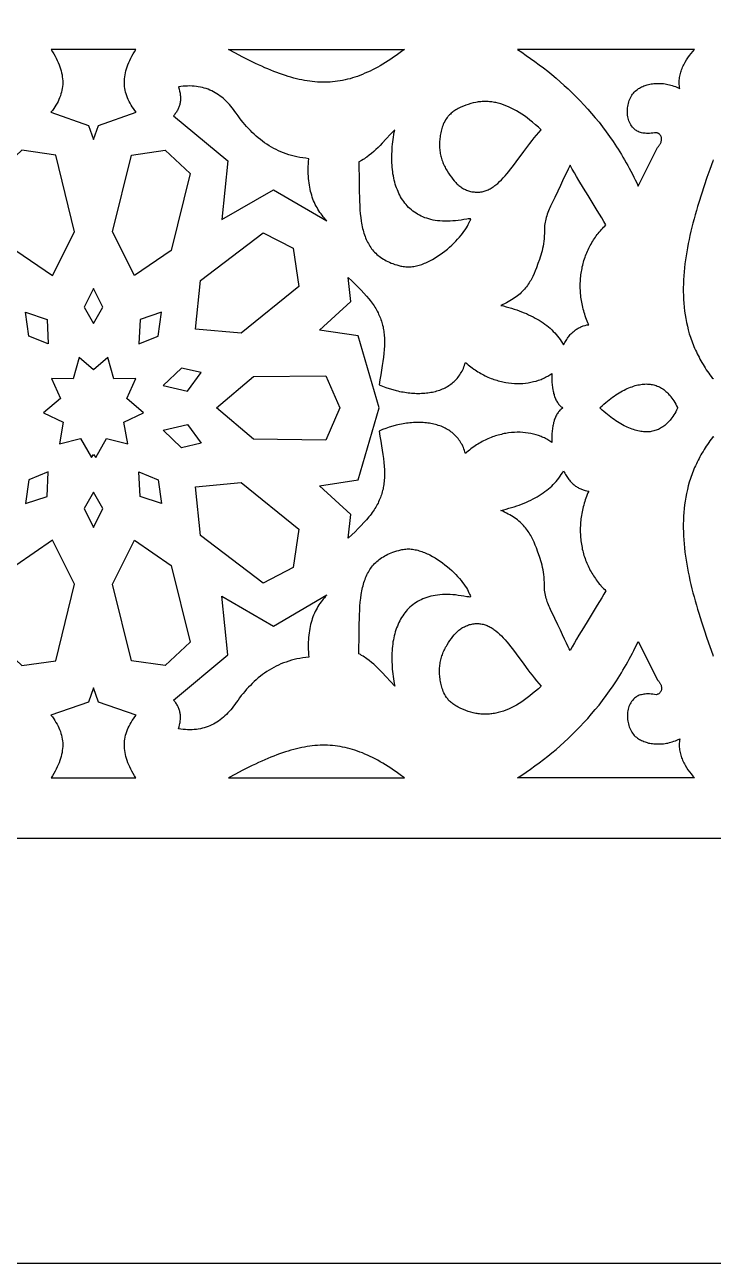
# Model space of a CAD drawing. Extents: x -580 to 580, y -400 to 400.
# Drawn here: x -312.1 to -255.3, y -400 to -298 of the extents above; entities that cross this region are included whole.
import ezdxf

# ---------------------------------------------------------------- set-up
doc = ezdxf.new("R2010")
doc.units = 0
doc.layers.add('LAYER_1', color=18, linetype='CONTINUOUS')
doc.layers.add('LAYER_2', color=174, linetype='CONTINUOUS')

msp = doc.modelspace()

# ---------------------------------------------------------------- linework, layer by layer
at = {"layer": 'LAYER_1'}
for points in [[(-580, -400), (580, -400), (580, 400), (-580, 400)], [(-306.42, -307.46), (-306, -306.3), (-302.91, -305.22), (-303.02, -305.07), (-303.13, -304.92), (-303.23, -304.77), (-303.32, -304.62), (-303.41, -304.47), (-303.49, -304.32), (-303.56, -304.17), (-303.63, -304.02), (-303.68, -303.87), (-303.73, -303.71), (-303.77, -303.56), (-303.81, -303.41), (-303.84, -303.25), (-303.86, -303.1), (-303.87, -302.94), (-303.87, -302.78), (-303.87, -302.62), (-303.86, -302.46), (-303.84, -302.3), (-303.82, -302.14), (-303.79, -301.98), (-303.75, -301.81), (-303.7, -301.64), (-303.64, -301.47), (-303.58, -301.3), (-303.51, -301.13), (-303.43, -300.95), (-303.35, -300.77), (-303.25, -300.59), (-303.15, -300.41), (-303.04, -300.23), (-302.93, -300.04), (-306.42, -300.04), (-309.91, -300.04), (-309.79, -300.23), (-309.68, -300.41), (-309.58, -300.59), (-309.49, -300.77), (-309.4, -300.95), (-309.32, -301.13), (-309.25, -301.3), (-309.19, -301.47), (-309.13, -301.64), (-309.09, -301.81), (-309.05, -301.98), (-309.01, -302.14), (-308.99, -302.3), (-308.97, -302.46), (-308.96, -302.62), (-308.96, -302.78), (-308.96, -302.94), (-308.98, -303.1), (-309, -303.25), (-309.02, -303.41), (-309.06, -303.56), (-309.1, -303.71), (-309.15, -303.87), (-309.21, -304.02), (-309.27, -304.17), (-309.34, -304.32), (-309.42, -304.47), (-309.51, -304.62), (-309.6, -304.77), (-309.7, -304.92), (-309.81, -305.07), (-309.93, -305.22), (-306.83, -306.3)], [(-280.8, -300.04), (-281.03, -300.21), (-281.25, -300.38), (-281.48, -300.54), (-281.7, -300.69), (-281.92, -300.84), (-282.14, -300.98), (-282.36, -301.12), (-282.57, -301.25), (-282.79, -301.38), (-283, -301.5), (-283.21, -301.61), (-283.42, -301.72), (-283.63, -301.82), (-283.84, -301.92), (-284.05, -302.01), (-284.25, -302.1), (-284.46, -302.18), (-284.66, -302.26), (-284.87, -302.33), (-285.07, -302.39), (-285.28, -302.45), (-285.48, -302.5), (-285.69, -302.55), (-285.89, -302.59), (-286.1, -302.63), (-286.3, -302.66), (-286.51, -302.69), (-286.71, -302.71), (-286.92, -302.73), (-287.13, -302.74), (-287.33, -302.74), (-287.54, -302.74), (-287.75, -302.74), (-287.96, -302.73), (-288.17, -302.71), (-288.39, -302.69), (-288.6, -302.66), (-288.82, -302.63), (-289.04, -302.59), (-289.26, -302.55), (-289.48, -302.51), (-289.7, -302.45), (-289.92, -302.4), (-290.15, -302.33), (-290.38, -302.27), (-290.61, -302.19), (-290.85, -302.12), (-291.08, -302.03), (-291.32, -301.95), (-291.56, -301.85), (-291.81, -301.76), (-292.06, -301.65), (-292.31, -301.55), (-292.56, -301.43), (-292.82, -301.32), (-293.08, -301.19), (-293.34, -301.07), (-293.61, -300.93), (-293.88, -300.8), (-294.16, -300.66), (-294.72, -300.36), (-295.29, -300.04)], [(-271.49, -300.04), (-271.13, -300.28), (-270.76, -300.53), (-270.4, -300.78), (-270.05, -301.04), (-269.69, -301.3), (-269.34, -301.56), (-268.99, -301.84), (-268.64, -302.12), (-268.3, -302.4), (-267.96, -302.7), (-267.62, -303), (-267.29, -303.3), (-266.96, -303.62), (-266.64, -303.94), (-266.31, -304.27), (-266, -304.61), (-265.68, -304.95), (-265.37, -305.31), (-265.07, -305.67), (-264.76, -306.04), (-264.47, -306.43), (-264.17, -306.82), (-263.89, -307.22), (-263.6, -307.63), (-263.33, -308.05), (-263.19, -308.26), (-263.05, -308.48), (-262.92, -308.7), (-262.79, -308.92), (-262.65, -309.14), (-262.52, -309.37), (-262.39, -309.6), (-262.27, -309.83), (-262.14, -310.07), (-262.01, -310.31), (-261.89, -310.55), (-261.77, -310.79), (-261.65, -311.04), (-261.53, -311.29), (-259.94, -308.11), (-259.9, -308.08), (-259.87, -308.04), (-259.83, -307.99), (-259.8, -307.95), (-259.77, -307.91), (-259.74, -307.86), (-259.71, -307.82), (-259.69, -307.78), (-259.67, -307.73), (-259.65, -307.68), (-259.64, -307.64), (-259.63, -307.59), (-259.62, -307.55), (-259.61, -307.5), (-259.61, -307.46), (-259.6, -307.41), (-259.61, -307.37), (-259.61, -307.33), (-259.62, -307.29), (-259.63, -307.25), (-259.65, -307.21), (-259.66, -307.17), (-259.69, -307.13), (-259.71, -307.1), (-259.74, -307.06), (-259.77, -307.03), (-259.8, -307), (-259.84, -306.98), (-259.88, -306.95), (-259.93, -306.93), (-259.97, -306.91), (-260.03, -306.9), (-260.18, -306.92), (-260.32, -306.94), (-260.46, -306.95), (-260.59, -306.96), (-260.72, -306.96), (-260.84, -306.96), (-260.95, -306.95), (-261.06, -306.94), (-261.16, -306.93), (-261.26, -306.9), (-261.35, -306.88), (-261.44, -306.85), (-261.53, -306.81), (-261.61, -306.77), (-261.68, -306.73), (-261.75, -306.68), (-261.84, -306.6), (-261.92, -306.52), (-262, -306.44), (-262.07, -306.34), (-262.14, -306.25), (-262.19, -306.14), (-262.24, -306.04), (-262.29, -305.93), (-262.33, -305.82), (-262.36, -305.7), (-262.38, -305.58), (-262.4, -305.46), (-262.41, -305.34), (-262.42, -305.22), (-262.42, -305.1), (-262.42, -304.97), (-262.41, -304.85), (-262.39, -304.73), (-262.37, -304.61), (-262.34, -304.49), (-262.31, -304.37), (-262.27, -304.25), (-262.22, -304.14), (-262.17, -304.03), (-262.12, -303.93), (-262.06, -303.82), (-261.99, -303.73), (-261.92, -303.64), (-261.85, -303.55), (-261.77, -303.47), (-261.68, -303.39), (-261.59, -303.33), (-261.51, -303.27), (-261.43, -303.22), (-261.34, -303.17), (-261.26, -303.13), (-261.16, -303.09), (-261.07, -303.05), (-260.97, -303.01), (-260.88, -302.98), (-260.78, -302.95), (-260.67, -302.92), (-260.57, -302.9), (-260.46, -302.88), (-260.35, -302.87), (-260.25, -302.85), (-260.13, -302.84), (-260.02, -302.84), (-259.91, -302.84), (-259.79, -302.84), (-259.68, -302.84), (-259.56, -302.85), (-259.44, -302.86), (-259.32, -302.88), (-259.2, -302.9), (-259.08, -302.92), (-258.96, -302.95), (-258.84, -302.98), (-258.72, -303.02), (-258.6, -303.06), (-258.47, -303.1), (-258.35, -303.15), (-258.23, -303.2), (-258.11, -303.26), (-258.13, -303.14), (-258.14, -303.03), (-258.15, -302.92), (-258.15, -302.8), (-258.15, -302.69), (-258.15, -302.58), (-258.14, -302.47), (-258.12, -302.36), (-258.1, -302.25), (-258.08, -302.14), (-258.05, -302.03), (-258.02, -301.92), (-257.99, -301.82), (-257.95, -301.71), (-257.91, -301.61), (-257.87, -301.5), (-257.82, -301.4), (-257.77, -301.3), (-257.72, -301.2), (-257.66, -301.1), (-257.55, -300.91), (-257.43, -300.73), (-257.3, -300.54), (-257.17, -300.37), (-257.03, -300.2), (-256.89, -300.04)], [(-287.18, -314.15), (-287.29, -314.04), (-287.39, -313.93), (-287.49, -313.82), (-287.58, -313.7), (-287.67, -313.58), (-287.76, -313.46), (-287.85, -313.33), (-287.93, -313.2), (-288, -313.07), (-288.08, -312.94), (-288.15, -312.8), (-288.21, -312.66), (-288.28, -312.51), (-288.34, -312.36), (-288.39, -312.21), (-288.44, -312.05), (-288.49, -311.89), (-288.53, -311.73), (-288.57, -311.56), (-288.6, -311.39), (-288.63, -311.22), (-288.66, -311.04), (-288.68, -310.86), (-288.7, -310.67), (-288.71, -310.48), (-288.72, -310.29), (-288.73, -310.09), (-288.73, -309.89), (-288.72, -309.68), (-288.71, -309.47), (-288.7, -309.26), (-288.68, -309.04), (-288.93, -309.01), (-289.17, -308.98), (-289.41, -308.94), (-289.65, -308.89), (-289.88, -308.84), (-290.11, -308.78), (-290.33, -308.71), (-290.55, -308.64), (-290.76, -308.56), (-290.97, -308.48), (-291.17, -308.39), (-291.37, -308.29), (-291.57, -308.19), (-291.76, -308.08), (-291.95, -307.97), (-292.14, -307.85), (-292.32, -307.73), (-292.5, -307.6), (-292.67, -307.46), (-292.84, -307.32), (-293.01, -307.18), (-293.17, -307.03), (-293.34, -306.88), (-293.49, -306.72), (-293.65, -306.56), (-293.8, -306.39), (-293.95, -306.22), (-294.09, -306.05), (-294.24, -305.87), (-294.38, -305.68), (-294.51, -305.5), (-294.65, -305.3), (-294.76, -305.15), (-294.87, -305), (-294.98, -304.85), (-295.1, -304.71), (-295.22, -304.58), (-295.34, -304.45), (-295.46, -304.32), (-295.59, -304.2), (-295.71, -304.09), (-295.84, -303.98), (-295.98, -303.88), (-296.11, -303.78), (-296.25, -303.69), (-296.39, -303.61), (-296.53, -303.53), (-296.68, -303.45), (-296.82, -303.39), (-296.98, -303.32), (-297.13, -303.27), (-297.29, -303.22), (-297.45, -303.18), (-297.61, -303.14), (-297.78, -303.11), (-297.94, -303.09), (-298.12, -303.07), (-298.29, -303.06), (-298.47, -303.05), (-298.66, -303.06), (-298.84, -303.06), (-299.03, -303.08), (-299.23, -303.1), (-299.42, -303.13), (-299.37, -303.31), (-299.32, -303.48), (-299.3, -303.56), (-299.29, -303.65), (-299.28, -303.73), (-299.27, -303.81), (-299.26, -303.89), (-299.25, -303.97), (-299.25, -304.05), (-299.25, -304.13), (-299.25, -304.21), (-299.26, -304.28), (-299.27, -304.36), (-299.28, -304.43), (-299.3, -304.51), (-299.31, -304.58), (-299.33, -304.65), (-299.36, -304.72), (-299.38, -304.8), (-299.41, -304.86), (-299.44, -304.93), (-299.47, -305), (-299.51, -305.07), (-299.55, -305.13), (-299.59, -305.2), (-299.63, -305.26), (-299.68, -305.33), (-299.73, -305.39), (-299.78, -305.45), (-299.84, -305.51), (-295.34, -309.21), (-295.84, -314.06), (-291.59, -311.6)], [(-269.52, -306.66), (-269.76, -306.44), (-269.99, -306.24), (-270.23, -306.04), (-270.46, -305.86), (-270.68, -305.68), (-270.91, -305.52), (-271.13, -305.37), (-271.35, -305.23), (-271.57, -305.1), (-271.79, -304.98), (-272.01, -304.87), (-272.22, -304.77), (-272.43, -304.68), (-272.64, -304.6), (-272.85, -304.53), (-273.06, -304.47), (-273.27, -304.42), (-273.37, -304.4), (-273.48, -304.39), (-273.58, -304.37), (-273.68, -304.36), (-273.79, -304.35), (-273.89, -304.34), (-273.99, -304.34), (-274.1, -304.33), (-274.2, -304.33), (-274.3, -304.34), (-274.4, -304.34), (-274.51, -304.35), (-274.61, -304.36), (-274.71, -304.37), (-274.81, -304.39), (-274.92, -304.41), (-275.12, -304.45), (-275.33, -304.5), (-275.53, -304.57), (-275.74, -304.64), (-275.94, -304.72), (-276.15, -304.81), (-276.36, -304.92), (-276.46, -304.97), (-276.55, -305.02), (-276.63, -305.07), (-276.72, -305.13), (-276.8, -305.18), (-276.87, -305.24), (-276.94, -305.3), (-277.01, -305.36), (-277.07, -305.42), (-277.13, -305.48), (-277.18, -305.54), (-277.23, -305.6), (-277.28, -305.66), (-277.33, -305.72), (-277.41, -305.84), (-277.48, -305.97), (-277.54, -306.09), (-277.6, -306.21), (-277.64, -306.33), (-277.68, -306.45), (-277.71, -306.56), (-277.77, -306.78), (-277.8, -306.9), (-277.82, -307.02), (-277.85, -307.14), (-277.86, -307.26), (-277.88, -307.37), (-277.89, -307.49), (-277.9, -307.6), (-277.91, -307.72), (-277.91, -307.83), (-277.91, -307.94), (-277.9, -308.06), (-277.9, -308.17), (-277.89, -308.28), (-277.87, -308.39), (-277.86, -308.5), (-277.84, -308.6), (-277.82, -308.71), (-277.79, -308.82), (-277.77, -308.92), (-277.74, -309.03), (-277.7, -309.13), (-277.67, -309.24), (-277.63, -309.34), (-277.59, -309.44), (-277.54, -309.54), (-277.5, -309.65), (-277.45, -309.75), (-277.4, -309.85), (-277.34, -309.95), (-277.28, -310.04), (-277.16, -310.24), (-277.05, -310.41), (-276.93, -310.57), (-276.82, -310.72), (-276.69, -310.87), (-276.57, -311.01), (-276.5, -311.07), (-276.44, -311.14), (-276.37, -311.2), (-276.3, -311.25), (-276.23, -311.31), (-276.16, -311.36), (-276.08, -311.41), (-276.01, -311.46), (-275.93, -311.51), (-275.85, -311.55), (-275.77, -311.59), (-275.69, -311.62), (-275.61, -311.66), (-275.52, -311.69), (-275.43, -311.71), (-275.35, -311.74), (-275.25, -311.76), (-275.16, -311.77), (-275.06, -311.78), (-274.97, -311.79), (-274.87, -311.8), (-274.76, -311.8), (-274.67, -311.8), (-274.58, -311.79), (-274.49, -311.78), (-274.4, -311.76), (-274.32, -311.75), (-274.23, -311.72), (-274.15, -311.7), (-274.06, -311.67), (-273.98, -311.64), (-273.9, -311.6), (-273.82, -311.56), (-273.73, -311.52), (-273.65, -311.47), (-273.57, -311.42), (-273.49, -311.37), (-273.42, -311.32), (-273.34, -311.26), (-273.26, -311.2), (-273.11, -311.07), (-272.95, -310.93), (-272.8, -310.78), (-272.65, -310.62), (-272.5, -310.46), (-272.35, -310.28), (-272.2, -310.1), (-272.05, -309.91), (-271.9, -309.72), (-271.6, -309.31), (-270.96, -308.45), (-270.63, -308), (-270.45, -307.78), (-270.28, -307.55), (-270.1, -307.33), (-269.91, -307.1), (-269.72, -306.88)], [(-275.89, -314.06), (-276.13, -314.1), (-276.37, -314.13), (-276.6, -314.15), (-276.82, -314.17), (-277.04, -314.19), (-277.26, -314.19), (-277.47, -314.19), (-277.67, -314.18), (-277.87, -314.17), (-278.06, -314.15), (-278.25, -314.12), (-278.43, -314.09), (-278.61, -314.05), (-278.78, -314), (-278.95, -313.95), (-279.11, -313.9), (-279.27, -313.83), (-279.42, -313.77), (-279.56, -313.69), (-279.71, -313.62), (-279.84, -313.53), (-279.97, -313.45), (-280.1, -313.35), (-280.22, -313.26), (-280.34, -313.15), (-280.45, -313.05), (-280.56, -312.93), (-280.66, -312.82), (-280.76, -312.7), (-280.85, -312.57), (-280.94, -312.45), (-281.03, -312.31), (-281.11, -312.18), (-281.18, -312.04), (-281.25, -311.9), (-281.32, -311.75), (-281.38, -311.6), (-281.44, -311.44), (-281.5, -311.29), (-281.55, -311.13), (-281.59, -310.97), (-281.64, -310.8), (-281.67, -310.63), (-281.71, -310.46), (-281.74, -310.29), (-281.76, -310.11), (-281.78, -309.93), (-281.8, -309.75), (-281.82, -309.57), (-281.83, -309.39), (-281.83, -309.2), (-281.84, -309.01), (-281.84, -308.82), (-281.83, -308.63), (-281.82, -308.44), (-281.81, -308.24), (-281.8, -308.05), (-281.78, -307.85), (-281.76, -307.66), (-281.73, -307.46), (-281.7, -307.26), (-281.67, -307.06), (-281.64, -306.86), (-281.6, -306.66), (-281.95, -307.03), (-282.29, -307.4), (-282.63, -307.77), (-282.8, -307.94), (-282.97, -308.12), (-283.15, -308.29), (-283.33, -308.45), (-283.51, -308.61), (-283.7, -308.76), (-283.9, -308.91), (-284, -308.98), (-284.1, -309.05), (-284.21, -309.12), (-284.32, -309.18), (-284.42, -309.25), (-284.54, -309.31), (-284.53, -311.01), (-284.53, -311.41), (-284.52, -311.8), (-284.51, -312.18), (-284.5, -312.54), (-284.48, -312.89), (-284.46, -313.24), (-284.43, -313.57), (-284.4, -313.89), (-284.35, -314.19), (-284.33, -314.34), (-284.3, -314.49), (-284.27, -314.64), (-284.24, -314.78), (-284.21, -314.92), (-284.17, -315.05), (-284.13, -315.18), (-284.09, -315.31), (-284.04, -315.44), (-284, -315.56), (-283.95, -315.69), (-283.89, -315.8), (-283.83, -315.92), (-283.77, -316.03), (-283.71, -316.14), (-283.64, -316.25), (-283.57, -316.35), (-283.5, -316.46), (-283.42, -316.55), (-283.34, -316.65), (-283.25, -316.74), (-283.16, -316.83), (-283.07, -316.92), (-282.97, -317), (-282.87, -317.08), (-282.76, -317.16), (-282.65, -317.24), (-282.53, -317.31), (-282.41, -317.38), (-282.29, -317.45), (-282.16, -317.51), (-282.02, -317.57), (-281.88, -317.63), (-281.74, -317.68), (-281.59, -317.74), (-281.43, -317.79), (-281.27, -317.83), (-281.1, -317.88), (-281, -317.9), (-280.89, -317.92), (-280.78, -317.93), (-280.68, -317.94), (-280.57, -317.95), (-280.46, -317.95), (-280.35, -317.94), (-280.24, -317.94), (-280.13, -317.92), (-280.02, -317.91), (-279.91, -317.89), (-279.8, -317.86), (-279.69, -317.84), (-279.58, -317.81), (-279.47, -317.77), (-279.35, -317.74), (-279.24, -317.7), (-279.13, -317.65), (-279.02, -317.61), (-278.91, -317.56), (-278.8, -317.51), (-278.7, -317.45), (-278.48, -317.34), (-278.27, -317.21), (-278.06, -317.08), (-277.85, -316.94), (-277.65, -316.8), (-277.46, -316.65), (-277.26, -316.49), (-277.08, -316.33), (-276.9, -316.17), (-276.73, -316.01), (-276.57, -315.84), (-276.41, -315.68), (-276.27, -315.51), (-276.13, -315.35), (-276, -315.19), (-275.89, -315.04), (-275.78, -314.89), (-275.69, -314.74), (-275.6, -314.6), (-275.53, -314.47), (-275.48, -314.35), (-275.45, -314.28), (-275.42, -314.23), (-275.37, -314.13), (-275.35, -314.09), (-275.34, -314.06), (-275.33, -314.04), (-275.33, -314.03), (-275.34, -314.02), (-275.34, -314.01), (-275.35, -314), (-275.38, -313.99), (-275.42, -313.99), (-275.48, -313.99), (-275.55, -314), (-275.64, -314.01)], [(-307.98, -315.05), (-309.53, -308.75), (-312.32, -308.35), (-314.39, -310.26), (-312.82, -316.6), (-309.79, -318.67)], [(-304.85, -315.05), (-303.3, -308.75), (-300.51, -308.35), (-298.44, -310.26), (-300.01, -316.6), (-303.05, -318.67)], [(-264.19, -314.5), (-264.36, -314.21), (-264.53, -313.92), (-264.9, -313.32), (-265.66, -312.08), (-266.05, -311.46), (-266.43, -310.83), (-266.61, -310.52), (-266.79, -310.21), (-266.97, -309.89), (-267.14, -309.58), (-267.23, -309.74), (-267.3, -309.89), (-267.45, -310.2), (-267.6, -310.52), (-267.76, -310.87), (-267.94, -311.26), (-268.15, -311.71), (-268.4, -312.23), (-268.54, -312.52), (-268.7, -312.84), (-268.77, -312.96), (-268.82, -313.09), (-268.88, -313.21), (-268.93, -313.34), (-268.98, -313.48), (-269.03, -313.61), (-269.07, -313.74), (-269.11, -313.88), (-269.14, -314.01), (-269.17, -314.15), (-269.2, -314.28), (-269.22, -314.41), (-269.24, -314.55), (-269.25, -314.68), (-269.25, -314.81), (-269.26, -314.94), (-269.26, -315.18), (-269.27, -315.41), (-269.28, -315.63), (-269.31, -315.84), (-269.34, -316.04), (-269.37, -316.24), (-269.41, -316.43), (-269.45, -316.62), (-269.5, -316.8), (-269.55, -316.98), (-269.61, -317.16), (-269.67, -317.33), (-269.79, -317.68), (-269.92, -318.03), (-270.01, -318.27), (-270.11, -318.5), (-270.21, -318.73), (-270.27, -318.84), (-270.33, -318.95), (-270.39, -319.06), (-270.45, -319.16), (-270.52, -319.27), (-270.59, -319.37), (-270.66, -319.48), (-270.74, -319.58), (-270.82, -319.68), (-270.9, -319.78), (-270.99, -319.88), (-271.08, -319.97), (-271.18, -320.07), (-271.27, -320.16), (-271.38, -320.25), (-271.49, -320.34), (-271.6, -320.42), (-271.72, -320.51), (-271.84, -320.59), (-271.97, -320.67), (-272.1, -320.75), (-272.24, -320.83), (-272.39, -320.91), (-272.54, -320.98), (-272.69, -321.05), (-272.85, -321.12), (-272.63, -321.17), (-272.4, -321.23), (-272.18, -321.3), (-271.97, -321.36), (-271.75, -321.43), (-271.54, -321.5), (-271.34, -321.57), (-271.14, -321.64), (-270.94, -321.72), (-270.75, -321.8), (-270.56, -321.89), (-270.38, -321.97), (-270.2, -322.06), (-270.03, -322.16), (-269.86, -322.25), (-269.69, -322.35), (-269.53, -322.45), (-269.37, -322.56), (-269.22, -322.67), (-269.07, -322.78), (-268.93, -322.89), (-268.79, -323.01), (-268.66, -323.13), (-268.53, -323.26), (-268.41, -323.38), (-268.29, -323.52), (-268.18, -323.65), (-268.07, -323.79), (-267.97, -323.93), (-267.87, -324.08), (-267.78, -324.23), (-267.69, -324.38), (-267.64, -324.28), (-267.59, -324.18), (-267.53, -324.09), (-267.48, -324), (-267.42, -323.92), (-267.37, -323.83), (-267.31, -323.75), (-267.25, -323.68), (-267.19, -323.6), (-267.13, -323.53), (-267.07, -323.47), (-267.01, -323.4), (-266.95, -323.34), (-266.88, -323.29), (-266.82, -323.23), (-266.75, -323.18), (-266.69, -323.13), (-266.62, -323.09), (-266.55, -323.04), (-266.48, -323), (-266.41, -322.96), (-266.34, -322.93), (-266.27, -322.9), (-266.2, -322.86), (-266.13, -322.84), (-266.06, -322.81), (-265.91, -322.77), (-265.76, -322.73), (-265.61, -322.71), (-265.67, -322.56), (-265.73, -322.42), (-265.79, -322.28), (-265.84, -322.14), (-265.89, -321.99), (-265.94, -321.85), (-265.98, -321.71), (-266.02, -321.57), (-266.06, -321.42), (-266.1, -321.28), (-266.13, -321.14), (-266.16, -321), (-266.19, -320.85), (-266.21, -320.71), (-266.23, -320.57), (-266.25, -320.43), (-266.27, -320.28), (-266.28, -320.14), (-266.29, -320), (-266.3, -319.86), (-266.31, -319.72), (-266.31, -319.58), (-266.31, -319.44), (-266.31, -319.3), (-266.3, -319.16), (-266.29, -319.02), (-266.28, -318.88), (-266.27, -318.75), (-266.25, -318.61), (-266.23, -318.48), (-266.21, -318.34), (-266.19, -318.21), (-266.16, -318.07), (-266.14, -317.94), (-266.1, -317.81), (-266.07, -317.68), (-266.04, -317.55), (-266, -317.42), (-265.96, -317.29), (-265.91, -317.16), (-265.87, -317.04), (-265.82, -316.91), (-265.77, -316.79), (-265.72, -316.66), (-265.66, -316.54), (-265.6, -316.42), (-265.54, -316.3), (-265.48, -316.19), (-265.42, -316.07), (-265.35, -315.95), (-265.28, -315.84), (-265.21, -315.73), (-265.14, -315.62), (-265.06, -315.51), (-264.99, -315.4), (-264.91, -315.29), (-264.82, -315.19), (-264.74, -315.09), (-264.65, -314.99), (-264.57, -314.89), (-264.48, -314.79), (-264.38, -314.69), (-264.29, -314.6)], [(-297.61, -319.06), (-292.43, -315.14), (-289.96, -316.41), (-289.5, -319.56), (-294.25, -323.42), (-298.01, -323.07)], [(-267.73, -329.56), (-267.74, -329.56), (-267.73, -329.57), (-267.74, -329.57), (-267.81, -329.61), (-267.87, -329.66), (-267.93, -329.71), (-267.99, -329.76), (-268.04, -329.82), (-268.09, -329.88), (-268.14, -329.95), (-268.19, -330.01), (-268.23, -330.08), (-268.27, -330.16), (-268.31, -330.24), (-268.35, -330.32), (-268.38, -330.4), (-268.42, -330.48), (-268.45, -330.57), (-268.47, -330.66), (-268.5, -330.76), (-268.52, -330.85), (-268.54, -330.95), (-268.56, -331.05), (-268.59, -331.26), (-268.62, -331.47), (-268.64, -331.7), (-268.64, -331.93), (-268.65, -332.16), (-268.64, -332.4), (-268.72, -332.35), (-268.81, -332.29), (-268.89, -332.24), (-268.98, -332.19), (-269.07, -332.14), (-269.16, -332.09), (-269.26, -332.04), (-269.35, -332), (-269.45, -331.96), (-269.54, -331.92), (-269.74, -331.84), (-269.95, -331.78), (-270.16, -331.72), (-270.37, -331.67), (-270.59, -331.64), (-270.81, -331.61), (-271.04, -331.59), (-271.27, -331.57), (-271.5, -331.57), (-271.73, -331.58), (-271.97, -331.6), (-272.21, -331.62), (-272.45, -331.66), (-272.57, -331.68), (-272.69, -331.71), (-272.81, -331.74), (-272.94, -331.77), (-273.06, -331.8), (-273.18, -331.83), (-273.3, -331.87), (-273.42, -331.91), (-273.54, -331.95), (-273.66, -332), (-273.78, -332.05), (-273.91, -332.1), (-274.03, -332.16), (-274.15, -332.21), (-274.27, -332.27), (-274.39, -332.33), (-274.51, -332.4), (-274.62, -332.47), (-274.74, -332.54), (-274.86, -332.61), (-274.98, -332.69), (-275.09, -332.77), (-275.21, -332.85), (-275.32, -332.94), (-275.44, -333.03), (-275.55, -333.12), (-275.66, -333.21), (-275.77, -333.31), (-275.81, -333.18), (-275.85, -333.06), (-275.89, -332.94), (-275.94, -332.82), (-275.99, -332.71), (-276.05, -332.59), (-276.11, -332.49), (-276.17, -332.38), (-276.23, -332.28), (-276.3, -332.18), (-276.37, -332.09), (-276.45, -332), (-276.52, -331.91), (-276.61, -331.83), (-276.69, -331.75), (-276.78, -331.67), (-276.86, -331.6), (-276.96, -331.53), (-277.05, -331.46), (-277.15, -331.4), (-277.25, -331.34), (-277.35, -331.28), (-277.45, -331.22), (-277.56, -331.17), (-277.67, -331.12), (-277.78, -331.08), (-277.89, -331.04), (-278.01, -331), (-278.12, -330.96), (-278.24, -330.93), (-278.36, -330.9), (-278.49, -330.87), (-278.61, -330.85), (-278.74, -330.83), (-278.86, -330.81), (-278.99, -330.79), (-279.12, -330.78), (-279.25, -330.77), (-279.39, -330.76), (-279.52, -330.76), (-279.65, -330.76), (-279.79, -330.76), (-279.93, -330.76), (-280.06, -330.77), (-280.2, -330.78), (-280.34, -330.79), (-280.48, -330.81), (-280.62, -330.83), (-280.76, -330.85), (-280.9, -330.87), (-281.04, -330.9), (-281.19, -330.93), (-281.33, -330.96), (-281.47, -330.99), (-281.75, -331.07), (-282.04, -331.15), (-282.32, -331.25), (-282.61, -331.35), (-282.89, -331.47), (-282.81, -331.89), (-282.74, -332.29), (-282.68, -332.68), (-282.62, -333.04), (-282.57, -333.4), (-282.53, -333.73), (-282.49, -334.06), (-282.47, -334.37), (-282.45, -334.66), (-282.45, -334.95), (-282.45, -335.09), (-282.45, -335.23), (-282.45, -335.36), (-282.46, -335.49), (-282.47, -335.62), (-282.48, -335.75), (-282.5, -335.88), (-282.52, -336), (-282.54, -336.12), (-282.56, -336.25), (-282.59, -336.37), (-282.62, -336.48), (-282.65, -336.6), (-282.69, -336.72), (-282.73, -336.83), (-282.77, -336.95), (-282.82, -337.06), (-282.87, -337.17), (-282.92, -337.29), (-282.97, -337.4), (-283.03, -337.51), (-283.09, -337.62), (-283.16, -337.74), (-283.23, -337.85), (-283.3, -337.96), (-283.38, -338.07), (-283.46, -338.19), (-283.54, -338.3), (-283.63, -338.42), (-283.72, -338.53), (-283.92, -338.77), (-284.13, -339), (-284.35, -339.25), (-284.6, -339.5), (-284.86, -339.76), (-285.13, -340.02), (-285.43, -340.3), (-285.22, -338.33), (-287.8, -335.98), (-284.61, -335.48), (-282.88, -329.56), (-284.61, -323.64), (-287.8, -323.15), (-285.22, -320.79), (-285.43, -318.83), (-285.13, -319.1), (-284.86, -319.37), (-284.6, -319.63), (-284.35, -319.88), (-284.13, -320.12), (-283.92, -320.36), (-283.72, -320.59), (-283.63, -320.71), (-283.54, -320.82), (-283.46, -320.94), (-283.38, -321.05), (-283.3, -321.16), (-283.23, -321.28), (-283.16, -321.39), (-283.09, -321.5), (-283.03, -321.61), (-282.97, -321.73), (-282.92, -321.84), (-282.87, -321.95), (-282.82, -322.07), (-282.77, -322.18), (-282.73, -322.29), (-282.69, -322.41), (-282.65, -322.53), (-282.62, -322.64), (-282.59, -322.76), (-282.56, -322.88), (-282.54, -323), (-282.52, -323.13), (-282.5, -323.25), (-282.48, -323.38), (-282.47, -323.5), (-282.46, -323.63), (-282.45, -323.77), (-282.45, -323.9), (-282.45, -324.04), (-282.45, -324.18), (-282.45, -324.46), (-282.47, -324.76), (-282.49, -325.07), (-282.53, -325.39), (-282.57, -325.73), (-282.62, -326.08), (-282.68, -326.45), (-282.74, -326.84), (-282.81, -327.24), (-282.89, -327.66), (-282.61, -327.77), (-282.32, -327.88), (-282.04, -327.97), (-281.75, -328.06), (-281.47, -328.13), (-281.33, -328.17), (-281.19, -328.2), (-281.04, -328.23), (-280.9, -328.25), (-280.76, -328.28), (-280.62, -328.3), (-280.48, -328.32), (-280.34, -328.33), (-280.2, -328.34), (-280.06, -328.35), (-279.93, -328.36), (-279.79, -328.37), (-279.65, -328.37), (-279.52, -328.37), (-279.39, -328.36), (-279.25, -328.36), (-279.12, -328.35), (-278.99, -328.33), (-278.86, -328.32), (-278.74, -328.3), (-278.61, -328.28), (-278.49, -328.26), (-278.36, -328.23), (-278.24, -328.2), (-278.12, -328.17), (-278.01, -328.13), (-277.89, -328.09), (-277.78, -328.05), (-277.67, -328), (-277.56, -327.96), (-277.45, -327.9), (-277.35, -327.85), (-277.25, -327.79), (-277.15, -327.73), (-277.05, -327.67), (-276.96, -327.6), (-276.86, -327.53), (-276.78, -327.45), (-276.69, -327.38), (-276.61, -327.3), (-276.52, -327.21), (-276.45, -327.13), (-276.37, -327.04), (-276.3, -326.94), (-276.23, -326.84), (-276.17, -326.74), (-276.11, -326.64), (-276.05, -326.53), (-275.99, -326.42), (-275.94, -326.31), (-275.89, -326.19), (-275.85, -326.07), (-275.81, -325.94), (-275.77, -325.81), (-275.66, -325.91), (-275.55, -326.01), (-275.44, -326.1), (-275.32, -326.19), (-275.21, -326.27), (-275.09, -326.36), (-274.98, -326.44), (-274.86, -326.51), (-274.74, -326.59), (-274.62, -326.66), (-274.51, -326.73), (-274.39, -326.79), (-274.27, -326.85), (-274.15, -326.91), (-274.03, -326.97), (-273.91, -327.03), (-273.78, -327.08), (-273.66, -327.13), (-273.54, -327.17), (-273.42, -327.22), (-273.3, -327.26), (-273.18, -327.29), (-273.06, -327.33), (-272.94, -327.36), (-272.81, -327.39), (-272.69, -327.42), (-272.57, -327.44), (-272.45, -327.47), (-272.21, -327.5), (-271.97, -327.53), (-271.73, -327.55), (-271.5, -327.55), (-271.27, -327.55), (-271.04, -327.54), (-270.81, -327.52), (-270.59, -327.49), (-270.37, -327.45), (-270.16, -327.4), (-269.95, -327.35), (-269.74, -327.28), (-269.54, -327.21), (-269.45, -327.17), (-269.35, -327.13), (-269.26, -327.08), (-269.16, -327.04), (-269.07, -326.99), (-268.98, -326.94), (-268.89, -326.89), (-268.81, -326.84), (-268.72, -326.78), (-268.64, -326.72), (-268.65, -326.96), (-268.64, -327.2), (-268.64, -327.43), (-268.62, -327.65), (-268.59, -327.87), (-268.56, -328.08), (-268.54, -328.18), (-268.52, -328.27), (-268.5, -328.37), (-268.47, -328.46), (-268.45, -328.55), (-268.42, -328.64), (-268.38, -328.73), (-268.35, -328.81), (-268.31, -328.89), (-268.27, -328.97), (-268.23, -329.04), (-268.19, -329.11), (-268.14, -329.18), (-268.09, -329.25), (-268.04, -329.31), (-267.99, -329.36), (-267.93, -329.42), (-267.87, -329.47), (-267.81, -329.51), (-267.74, -329.56)], [(-306.42, -322.62), (-305.65, -321.26), (-306.42, -319.72), (-307.18, -321.26)], [(-310.16, -324.29), (-311.76, -323.65), (-312.01, -321.69), (-310.25, -322.27)], [(-302.67, -324.29), (-301.08, -323.65), (-300.82, -321.69), (-302.58, -322.27)], [(-306.42, -333.41), (-306.24, -333.64), (-305.35, -332.08), (-303.6, -332.52), (-303.92, -330.74), (-302.29, -329.96), (-303.68, -328.8), (-302.94, -327.15), (-304.75, -327.16), (-305.24, -325.42), (-306.42, -326.42), (-307.59, -325.42), (-308.09, -327.16), (-309.89, -327.15), (-309.15, -328.8), (-310.54, -329.96), (-308.91, -330.74), (-309.23, -332.52), (-307.48, -332.08), (-306.59, -333.64)], [(-300.67, -327.73), (-298.66, -328.19), (-297.56, -326.65), (-299.18, -326.29)], [(-296.29, -329.56), (-293.23, -326.99), (-287.26, -326.91), (-286.11, -329.56), (-287.26, -332.21), (-293.23, -332.13)], [(-259, -330.68), (-259.08, -330.77), (-259.16, -330.85), (-259.25, -330.93), (-259.33, -331), (-259.42, -331.07), (-259.51, -331.13), (-259.6, -331.19), (-259.69, -331.24), (-259.78, -331.29), (-259.87, -331.33), (-259.96, -331.37), (-260.06, -331.4), (-260.15, -331.43), (-260.25, -331.46), (-260.35, -331.48), (-260.45, -331.5), (-260.55, -331.52), (-260.65, -331.53), (-260.76, -331.53), (-260.87, -331.53), (-260.98, -331.53), (-261.09, -331.52), (-261.2, -331.51), (-261.32, -331.5), (-261.43, -331.48), (-261.55, -331.45), (-261.67, -331.43), (-261.79, -331.39), (-261.92, -331.35), (-262.04, -331.31), (-262.17, -331.26), (-262.3, -331.21), (-262.43, -331.16), (-262.56, -331.09), (-262.7, -331.03), (-262.83, -330.96), (-262.96, -330.88), (-263.1, -330.8), (-263.24, -330.72), (-263.37, -330.63), (-263.51, -330.53), (-263.65, -330.43), (-263.79, -330.33), (-263.93, -330.22), (-264.07, -330.11), (-264.21, -329.99), (-264.35, -329.87), (-264.49, -329.74), (-264.63, -329.61), (-264.68, -329.56), (-264.63, -329.51), (-264.49, -329.38), (-264.35, -329.26), (-264.21, -329.13), (-264.07, -329.02), (-263.93, -328.9), (-263.79, -328.8), (-263.65, -328.69), (-263.51, -328.59), (-263.37, -328.5), (-263.24, -328.41), (-263.1, -328.33), (-262.96, -328.24), (-262.83, -328.17), (-262.7, -328.1), (-262.56, -328.03), (-262.43, -327.97), (-262.3, -327.91), (-262.17, -327.86), (-262.04, -327.82), (-261.92, -327.77), (-261.79, -327.73), (-261.67, -327.7), (-261.55, -327.67), (-261.43, -327.65), (-261.32, -327.63), (-261.2, -327.61), (-261.09, -327.6), (-260.98, -327.6), (-260.87, -327.59), (-260.76, -327.6), (-260.65, -327.6), (-260.55, -327.61), (-260.45, -327.63), (-260.35, -327.64), (-260.25, -327.67), (-260.15, -327.69), (-260.06, -327.72), (-259.96, -327.76), (-259.87, -327.8), (-259.78, -327.84), (-259.69, -327.89), (-259.6, -327.94), (-259.51, -328), (-259.42, -328.06), (-259.33, -328.13), (-259.25, -328.2), (-259.16, -328.28), (-259.08, -328.36), (-259, -328.45), (-258.91, -328.55), (-258.83, -328.65), (-258.75, -328.75), (-258.67, -328.87), (-258.59, -328.99), (-258.52, -329.11), (-258.44, -329.25), (-258.37, -329.39), (-258.3, -329.53), (-258.29, -329.56), (-258.3, -329.59), (-258.37, -329.74), (-258.44, -329.88), (-258.52, -330.01), (-258.59, -330.14), (-258.67, -330.26), (-258.75, -330.37), (-258.83, -330.48), (-258.91, -330.58)], [(-300.67, -331.4), (-298.66, -330.94), (-297.56, -332.48), (-299.18, -332.84)], [(-310.16, -334.83), (-311.76, -335.48), (-312.01, -337.43), (-310.25, -336.85)], [(-302.67, -334.83), (-301.08, -335.48), (-300.82, -337.43), (-302.58, -336.85)], [(-264.19, -344.62), (-264.36, -344.91), (-264.53, -345.21), (-264.9, -345.81), (-265.66, -347.04), (-266.05, -347.67), (-266.43, -348.29), (-266.61, -348.61), (-266.79, -348.92), (-266.97, -349.23), (-267.14, -349.55), (-267.23, -349.39), (-267.3, -349.24), (-267.45, -348.93), (-267.6, -348.61), (-267.76, -348.26), (-267.94, -347.87), (-268.15, -347.42), (-268.4, -346.9), (-268.54, -346.61), (-268.7, -346.29), (-268.77, -346.17), (-268.82, -346.04), (-268.88, -345.91), (-268.93, -345.78), (-268.98, -345.65), (-269.03, -345.52), (-269.07, -345.38), (-269.11, -345.25), (-269.14, -345.12), (-269.17, -344.98), (-269.2, -344.85), (-269.22, -344.71), (-269.24, -344.58), (-269.25, -344.44), (-269.25, -344.31), (-269.26, -344.18), (-269.26, -343.95), (-269.27, -343.72), (-269.28, -343.5), (-269.31, -343.29), (-269.34, -343.09), (-269.37, -342.89), (-269.41, -342.7), (-269.45, -342.51), (-269.5, -342.33), (-269.55, -342.15), (-269.61, -341.97), (-269.67, -341.79), (-269.79, -341.45), (-269.92, -341.09), (-270.01, -340.86), (-270.11, -340.63), (-270.21, -340.4), (-270.27, -340.29), (-270.33, -340.18), (-270.39, -340.07), (-270.45, -339.96), (-270.52, -339.86), (-270.59, -339.75), (-270.66, -339.65), (-270.74, -339.55), (-270.82, -339.45), (-270.9, -339.35), (-270.99, -339.25), (-271.08, -339.15), (-271.18, -339.06), (-271.27, -338.97), (-271.38, -338.88), (-271.49, -338.79), (-271.6, -338.7), (-271.72, -338.62), (-271.84, -338.53), (-271.97, -338.45), (-272.1, -338.37), (-272.24, -338.3), (-272.39, -338.22), (-272.54, -338.15), (-272.69, -338.08), (-272.85, -338.01), (-272.63, -337.95), (-272.4, -337.89), (-272.18, -337.83), (-271.97, -337.77), (-271.75, -337.7), (-271.54, -337.63), (-271.34, -337.56), (-271.14, -337.48), (-270.94, -337.4), (-270.75, -337.32), (-270.56, -337.24), (-270.38, -337.15), (-270.2, -337.06), (-270.03, -336.97), (-269.86, -336.88), (-269.69, -336.78), (-269.53, -336.67), (-269.37, -336.57), (-269.22, -336.46), (-269.07, -336.35), (-268.93, -336.23), (-268.79, -336.12), (-268.66, -336), (-268.53, -335.87), (-268.41, -335.74), (-268.29, -335.61), (-268.18, -335.48), (-268.07, -335.34), (-267.97, -335.19), (-267.87, -335.05), (-267.78, -334.9), (-267.69, -334.75), (-267.64, -334.85), (-267.59, -334.94), (-267.53, -335.04), (-267.48, -335.13), (-267.42, -335.21), (-267.37, -335.29), (-267.31, -335.37), (-267.25, -335.45), (-267.19, -335.52), (-267.13, -335.59), (-267.07, -335.66), (-267.01, -335.72), (-266.95, -335.78), (-266.88, -335.84), (-266.82, -335.89), (-266.75, -335.95), (-266.69, -336), (-266.62, -336.04), (-266.55, -336.08), (-266.48, -336.13), (-266.41, -336.16), (-266.34, -336.2), (-266.27, -336.23), (-266.2, -336.26), (-266.13, -336.29), (-266.06, -336.32), (-265.91, -336.36), (-265.76, -336.39), (-265.61, -336.42), (-265.67, -336.56), (-265.73, -336.7), (-265.79, -336.85), (-265.84, -336.99), (-265.89, -337.13), (-265.94, -337.27), (-265.98, -337.42), (-266.02, -337.56), (-266.06, -337.7), (-266.1, -337.85), (-266.13, -337.99), (-266.16, -338.13), (-266.19, -338.27), (-266.21, -338.42), (-266.23, -338.56), (-266.25, -338.7), (-266.27, -338.84), (-266.28, -338.98), (-266.29, -339.13), (-266.3, -339.27), (-266.31, -339.41), (-266.31, -339.55), (-266.31, -339.69), (-266.31, -339.83), (-266.3, -339.97), (-266.29, -340.1), (-266.28, -340.24), (-266.27, -340.38), (-266.25, -340.52), (-266.23, -340.65), (-266.21, -340.79), (-266.19, -340.92), (-266.16, -341.05), (-266.14, -341.19), (-266.1, -341.32), (-266.07, -341.45), (-266.04, -341.58), (-266, -341.71), (-265.96, -341.84), (-265.91, -341.96), (-265.87, -342.09), (-265.82, -342.22), (-265.77, -342.34), (-265.72, -342.46), (-265.66, -342.58), (-265.6, -342.7), (-265.54, -342.82), (-265.48, -342.94), (-265.42, -343.06), (-265.35, -343.17), (-265.28, -343.29), (-265.21, -343.4), (-265.14, -343.51), (-265.06, -343.62), (-264.99, -343.73), (-264.91, -343.83), (-264.82, -343.94), (-264.74, -344.04), (-264.65, -344.14), (-264.57, -344.24), (-264.48, -344.34), (-264.38, -344.43), (-264.29, -344.53)], [(-306.42, -339.4), (-305.65, -337.86), (-306.42, -336.51), (-307.18, -337.86)], [(-289.5, -339.56), (-289.96, -342.71), (-292.43, -343.99), (-297.61, -340.07), (-298.01, -336.05), (-294.25, -335.71)], [(-312.32, -350.78), (-309.53, -350.38), (-307.98, -344.07), (-309.79, -340.46), (-312.82, -342.53), (-314.39, -348.86)], [(-300.51, -350.78), (-303.3, -350.38), (-304.85, -344.07), (-303.05, -340.46), (-300.01, -342.53), (-298.44, -348.86)], [(-275.89, -345.07), (-276.13, -345.03), (-276.37, -345), (-276.6, -344.97), (-276.82, -344.95), (-277.04, -344.94), (-277.26, -344.94), (-277.47, -344.94), (-277.67, -344.94), (-277.87, -344.96), (-278.06, -344.98), (-278.25, -345.01), (-278.43, -345.04), (-278.61, -345.08), (-278.78, -345.12), (-278.95, -345.17), (-279.11, -345.23), (-279.27, -345.29), (-279.42, -345.36), (-279.56, -345.43), (-279.71, -345.51), (-279.84, -345.59), (-279.97, -345.68), (-280.1, -345.77), (-280.22, -345.87), (-280.34, -345.97), (-280.45, -346.08), (-280.56, -346.19), (-280.66, -346.31), (-280.76, -346.43), (-280.85, -346.55), (-280.94, -346.68), (-281.03, -346.81), (-281.11, -346.95), (-281.18, -347.09), (-281.25, -347.23), (-281.32, -347.38), (-281.38, -347.53), (-281.44, -347.68), (-281.5, -347.84), (-281.55, -348), (-281.59, -348.16), (-281.64, -348.33), (-281.67, -348.49), (-281.71, -348.67), (-281.74, -348.84), (-281.76, -349.01), (-281.78, -349.19), (-281.8, -349.37), (-281.82, -349.56), (-281.83, -349.74), (-281.83, -349.93), (-281.84, -350.11), (-281.84, -350.3), (-281.83, -350.5), (-281.82, -350.69), (-281.81, -350.88), (-281.8, -351.08), (-281.78, -351.27), (-281.76, -351.47), (-281.73, -351.67), (-281.7, -351.87), (-281.67, -352.07), (-281.64, -352.27), (-281.6, -352.47), (-281.95, -352.09), (-282.29, -351.72), (-282.63, -351.36), (-282.8, -351.18), (-282.97, -351.01), (-283.15, -350.84), (-283.33, -350.67), (-283.51, -350.52), (-283.7, -350.36), (-283.9, -350.22), (-284, -350.14), (-284.1, -350.08), (-284.21, -350.01), (-284.32, -349.94), (-284.42, -349.88), (-284.54, -349.82), (-284.53, -348.11), (-284.53, -347.72), (-284.52, -347.33), (-284.51, -346.95), (-284.5, -346.59), (-284.48, -346.23), (-284.46, -345.89), (-284.43, -345.56), (-284.4, -345.24), (-284.35, -344.93), (-284.33, -344.78), (-284.3, -344.64), (-284.27, -344.49), (-284.24, -344.35), (-284.21, -344.21), (-284.17, -344.08), (-284.13, -343.94), (-284.09, -343.81), (-284.04, -343.69), (-284, -343.56), (-283.95, -343.44), (-283.89, -343.32), (-283.83, -343.21), (-283.77, -343.09), (-283.71, -342.98), (-283.64, -342.88), (-283.57, -342.77), (-283.5, -342.67), (-283.42, -342.57), (-283.34, -342.48), (-283.25, -342.38), (-283.16, -342.3), (-283.07, -342.21), (-282.97, -342.12), (-282.87, -342.04), (-282.76, -341.96), (-282.65, -341.89), (-282.53, -341.82), (-282.41, -341.75), (-282.29, -341.68), (-282.16, -341.62), (-282.02, -341.56), (-281.88, -341.5), (-281.74, -341.44), (-281.59, -341.39), (-281.43, -341.34), (-281.27, -341.3), (-281.1, -341.25), (-281, -341.23), (-280.89, -341.21), (-280.78, -341.2), (-280.68, -341.19), (-280.57, -341.18), (-280.46, -341.18), (-280.35, -341.18), (-280.24, -341.19), (-280.13, -341.2), (-280.02, -341.22), (-279.91, -341.24), (-279.8, -341.26), (-279.69, -341.29), (-279.58, -341.32), (-279.47, -341.35), (-279.35, -341.39), (-279.24, -341.43), (-279.13, -341.47), (-279.02, -341.52), (-278.91, -341.57), (-278.8, -341.62), (-278.7, -341.67), (-278.48, -341.79), (-278.27, -341.91), (-278.06, -342.05), (-277.85, -342.18), (-277.65, -342.33), (-277.46, -342.48), (-277.26, -342.64), (-277.08, -342.8), (-276.9, -342.96), (-276.73, -343.12), (-276.57, -343.29), (-276.41, -343.45), (-276.27, -343.61), (-276.13, -343.78), (-276, -343.93), (-275.89, -344.09), (-275.78, -344.24), (-275.69, -344.38), (-275.6, -344.52), (-275.53, -344.66), (-275.48, -344.78), (-275.45, -344.84), (-275.42, -344.9), (-275.37, -344.99), (-275.35, -345.03), (-275.34, -345.06), (-275.33, -345.09), (-275.33, -345.1), (-275.34, -345.11), (-275.34, -345.12), (-275.35, -345.12), (-275.38, -345.13), (-275.42, -345.14), (-275.48, -345.13), (-275.55, -345.13), (-275.64, -345.11)], [(-287.18, -344.97), (-287.29, -345.08), (-287.39, -345.19), (-287.49, -345.31), (-287.58, -345.42), (-287.67, -345.54), (-287.76, -345.67), (-287.85, -345.79), (-287.93, -345.92), (-288, -346.05), (-288.08, -346.19), (-288.15, -346.33), (-288.21, -346.47), (-288.28, -346.62), (-288.34, -346.77), (-288.39, -346.92), (-288.44, -347.08), (-288.49, -347.24), (-288.53, -347.4), (-288.57, -347.57), (-288.6, -347.74), (-288.63, -347.91), (-288.66, -348.09), (-288.68, -348.27), (-288.7, -348.46), (-288.71, -348.65), (-288.72, -348.84), (-288.73, -349.04), (-288.73, -349.24), (-288.72, -349.45), (-288.71, -349.66), (-288.7, -349.87), (-288.68, -350.09), (-288.93, -350.12), (-289.17, -350.15), (-289.41, -350.19), (-289.65, -350.24), (-289.88, -350.29), (-290.11, -350.35), (-290.33, -350.42), (-290.55, -350.49), (-290.76, -350.57), (-290.97, -350.65), (-291.17, -350.74), (-291.37, -350.84), (-291.57, -350.94), (-291.76, -351.05), (-291.95, -351.16), (-292.14, -351.28), (-292.32, -351.4), (-292.5, -351.53), (-292.67, -351.66), (-292.84, -351.8), (-293.01, -351.95), (-293.17, -352.09), (-293.34, -352.25), (-293.49, -352.41), (-293.65, -352.57), (-293.8, -352.73), (-293.95, -352.91), (-294.09, -353.08), (-294.24, -353.26), (-294.38, -353.44), (-294.51, -353.63), (-294.65, -353.82), (-294.76, -353.98), (-294.87, -354.13), (-294.98, -354.28), (-295.1, -354.42), (-295.22, -354.55), (-295.34, -354.68), (-295.46, -354.81), (-295.59, -354.93), (-295.71, -355.04), (-295.84, -355.15), (-295.98, -355.25), (-296.11, -355.35), (-296.25, -355.44), (-296.39, -355.52), (-296.53, -355.6), (-296.68, -355.67), (-296.82, -355.74), (-296.98, -355.8), (-297.13, -355.86), (-297.29, -355.91), (-297.45, -355.95), (-297.61, -355.99), (-297.78, -356.02), (-297.94, -356.04), (-298.12, -356.06), (-298.29, -356.07), (-298.47, -356.07), (-298.66, -356.07), (-298.84, -356.06), (-299.03, -356.05), (-299.23, -356.03), (-299.42, -356), (-299.37, -355.82), (-299.32, -355.65), (-299.3, -355.56), (-299.29, -355.48), (-299.28, -355.4), (-299.27, -355.32), (-299.26, -355.23), (-299.25, -355.15), (-299.25, -355.08), (-299.25, -355), (-299.25, -354.92), (-299.26, -354.84), (-299.27, -354.77), (-299.28, -354.69), (-299.3, -354.62), (-299.31, -354.55), (-299.33, -354.47), (-299.36, -354.4), (-299.38, -354.33), (-299.41, -354.26), (-299.44, -354.19), (-299.47, -354.13), (-299.51, -354.06), (-299.55, -353.99), (-299.59, -353.93), (-299.63, -353.86), (-299.68, -353.8), (-299.73, -353.74), (-299.78, -353.68), (-299.84, -353.62), (-295.34, -349.91), (-295.84, -345.06), (-291.59, -347.53)], [(-269.52, -352.47), (-269.76, -352.69), (-269.99, -352.89), (-270.23, -353.09), (-270.46, -353.27), (-270.68, -353.44), (-270.91, -353.61), (-271.13, -353.76), (-271.35, -353.9), (-271.57, -354.03), (-271.79, -354.15), (-272.01, -354.26), (-272.22, -354.36), (-272.43, -354.45), (-272.64, -354.53), (-272.85, -354.6), (-273.06, -354.66), (-273.27, -354.7), (-273.37, -354.72), (-273.48, -354.74), (-273.58, -354.76), (-273.68, -354.77), (-273.79, -354.78), (-273.89, -354.79), (-273.99, -354.79), (-274.1, -354.79), (-274.2, -354.79), (-274.3, -354.79), (-274.4, -354.78), (-274.51, -354.78), (-274.61, -354.77), (-274.71, -354.75), (-274.81, -354.74), (-274.92, -354.72), (-275.12, -354.68), (-275.33, -354.62), (-275.53, -354.56), (-275.74, -354.49), (-275.94, -354.41), (-276.15, -354.31), (-276.36, -354.21), (-276.46, -354.16), (-276.55, -354.11), (-276.63, -354.05), (-276.72, -354), (-276.8, -353.94), (-276.87, -353.89), (-276.94, -353.83), (-277.01, -353.77), (-277.07, -353.71), (-277.13, -353.65), (-277.18, -353.59), (-277.23, -353.53), (-277.28, -353.47), (-277.33, -353.41), (-277.41, -353.28), (-277.48, -353.16), (-277.54, -353.04), (-277.6, -352.92), (-277.64, -352.79), (-277.68, -352.68), (-277.71, -352.56), (-277.77, -352.34), (-277.8, -352.22), (-277.82, -352.1), (-277.85, -351.99), (-277.86, -351.87), (-277.88, -351.75), (-277.89, -351.64), (-277.9, -351.52), (-277.91, -351.41), (-277.91, -351.29), (-277.91, -351.18), (-277.9, -351.07), (-277.9, -350.96), (-277.89, -350.85), (-277.87, -350.74), (-277.86, -350.63), (-277.84, -350.52), (-277.82, -350.42), (-277.79, -350.31), (-277.77, -350.2), (-277.74, -350.1), (-277.7, -349.99), (-277.67, -349.89), (-277.63, -349.79), (-277.59, -349.68), (-277.54, -349.58), (-277.5, -349.48), (-277.45, -349.38), (-277.4, -349.28), (-277.34, -349.18), (-277.28, -349.08), (-277.16, -348.89), (-277.05, -348.72), (-276.93, -348.56), (-276.82, -348.4), (-276.69, -348.26), (-276.57, -348.12), (-276.5, -348.05), (-276.44, -347.99), (-276.37, -347.93), (-276.3, -347.87), (-276.23, -347.82), (-276.16, -347.76), (-276.08, -347.71), (-276.01, -347.66), (-275.93, -347.62), (-275.85, -347.58), (-275.77, -347.54), (-275.69, -347.5), (-275.61, -347.47), (-275.52, -347.44), (-275.43, -347.41), (-275.35, -347.39), (-275.25, -347.37), (-275.16, -347.35), (-275.06, -347.34), (-274.97, -347.33), (-274.87, -347.33), (-274.76, -347.33), (-274.67, -347.33), (-274.58, -347.34), (-274.49, -347.35), (-274.4, -347.36), (-274.32, -347.38), (-274.23, -347.4), (-274.15, -347.43), (-274.06, -347.46), (-273.98, -347.49), (-273.9, -347.53), (-273.82, -347.57), (-273.73, -347.61), (-273.65, -347.65), (-273.57, -347.7), (-273.49, -347.75), (-273.42, -347.81), (-273.34, -347.87), (-273.26, -347.93), (-273.11, -348.06), (-272.95, -348.2), (-272.8, -348.34), (-272.65, -348.5), (-272.5, -348.67), (-272.35, -348.84), (-272.2, -349.03), (-272.05, -349.21), (-271.9, -349.41), (-271.6, -349.82), (-270.96, -350.68), (-270.63, -351.13), (-270.45, -351.35), (-270.28, -351.58), (-270.1, -351.8), (-269.91, -352.03), (-269.72, -352.25)], [(-271.49, -360.04), (-271.13, -359.8), (-270.76, -359.55), (-270.4, -359.3), (-270.05, -359.05), (-269.69, -358.78), (-269.34, -358.52), (-268.99, -358.24), (-268.64, -357.96), (-268.3, -357.68), (-267.96, -357.38), (-267.62, -357.08), (-267.29, -356.78), (-266.96, -356.46), (-266.64, -356.14), (-266.31, -355.81), (-266, -355.47), (-265.68, -355.13), (-265.37, -354.77), (-265.07, -354.41), (-264.76, -354.04), (-264.47, -353.66), (-264.17, -353.26), (-263.89, -352.86), (-263.6, -352.45), (-263.33, -352.03), (-263.19, -351.82), (-263.05, -351.6), (-262.92, -351.38), (-262.79, -351.16), (-262.65, -350.94), (-262.52, -350.71), (-262.39, -350.48), (-262.27, -350.25), (-262.14, -350.01), (-262.01, -349.77), (-261.89, -349.53), (-261.77, -349.29), (-261.65, -349.04), (-261.53, -348.79), (-259.94, -351.97), (-259.9, -352.01), (-259.87, -352.05), (-259.83, -352.09), (-259.8, -352.13), (-259.77, -352.17), (-259.74, -352.22), (-259.71, -352.26), (-259.69, -352.31), (-259.67, -352.35), (-259.65, -352.4), (-259.64, -352.44), (-259.63, -352.49), (-259.62, -352.53), (-259.61, -352.58), (-259.61, -352.62), (-259.6, -352.67), (-259.61, -352.71), (-259.61, -352.75), (-259.62, -352.79), (-259.63, -352.84), (-259.65, -352.87), (-259.66, -352.91), (-259.69, -352.95), (-259.71, -352.98), (-259.74, -353.02), (-259.77, -353.05), (-259.8, -353.08), (-259.84, -353.1), (-259.88, -353.13), (-259.93, -353.15), (-259.97, -353.17), (-260.03, -353.19), (-260.18, -353.16), (-260.32, -353.15), (-260.46, -353.13), (-260.59, -353.12), (-260.72, -353.12), (-260.84, -353.12), (-260.95, -353.13), (-261.06, -353.14), (-261.16, -353.16), (-261.26, -353.18), (-261.35, -353.2), (-261.44, -353.23), (-261.53, -353.27), (-261.61, -353.31), (-261.68, -353.35), (-261.75, -353.4), (-261.84, -353.48), (-261.92, -353.56), (-262, -353.65), (-262.07, -353.74), (-262.14, -353.84), (-262.19, -353.94), (-262.24, -354.04), (-262.29, -354.15), (-262.33, -354.27), (-262.36, -354.38), (-262.38, -354.5), (-262.4, -354.62), (-262.41, -354.74), (-262.42, -354.86), (-262.42, -354.99), (-262.42, -355.11), (-262.41, -355.23), (-262.39, -355.35), (-262.37, -355.48), (-262.34, -355.59), (-262.31, -355.71), (-262.27, -355.83), (-262.22, -355.94), (-262.17, -356.05), (-262.12, -356.16), (-262.06, -356.26), (-261.99, -356.35), (-261.92, -356.45), (-261.85, -356.53), (-261.77, -356.61), (-261.68, -356.69), (-261.59, -356.76), (-261.51, -356.81), (-261.43, -356.86), (-261.34, -356.91), (-261.26, -356.95), (-261.16, -356.99), (-261.07, -357.03), (-260.97, -357.07), (-260.88, -357.1), (-260.78, -357.13), (-260.67, -357.16), (-260.57, -357.18), (-260.46, -357.2), (-260.35, -357.21), (-260.25, -357.23), (-260.13, -357.24), (-260.02, -357.24), (-259.91, -357.24), (-259.79, -357.24), (-259.68, -357.24), (-259.56, -357.23), (-259.44, -357.22), (-259.32, -357.2), (-259.2, -357.18), (-259.08, -357.16), (-258.96, -357.13), (-258.84, -357.1), (-258.72, -357.06), (-258.6, -357.02), (-258.47, -356.98), (-258.35, -356.93), (-258.23, -356.88), (-258.11, -356.82), (-258.13, -356.94), (-258.14, -357.05), (-258.15, -357.17), (-258.15, -357.28), (-258.15, -357.39), (-258.15, -357.5), (-258.14, -357.61), (-258.12, -357.72), (-258.1, -357.83), (-258.08, -357.94), (-258.05, -358.05), (-258.02, -358.16), (-257.99, -358.26), (-257.95, -358.37), (-257.91, -358.47), (-257.87, -358.58), (-257.82, -358.68), (-257.77, -358.78), (-257.72, -358.88), (-257.66, -358.98), (-257.55, -359.17), (-257.43, -359.36), (-257.3, -359.54), (-257.17, -359.71), (-257.03, -359.88), (-256.89, -360.04)], [(-306.42, -360.04), (-302.93, -360.04), (-303.04, -359.85), (-303.15, -359.67), (-303.25, -359.49), (-303.35, -359.31), (-303.43, -359.13), (-303.51, -358.95), (-303.58, -358.78), (-303.64, -358.61), (-303.7, -358.44), (-303.75, -358.27), (-303.79, -358.11), (-303.82, -357.94), (-303.84, -357.78), (-303.86, -357.62), (-303.87, -357.46), (-303.87, -357.3), (-303.87, -357.14), (-303.86, -356.98), (-303.84, -356.83), (-303.81, -356.67), (-303.77, -356.52), (-303.73, -356.37), (-303.68, -356.22), (-303.63, -356.06), (-303.56, -355.91), (-303.49, -355.76), (-303.41, -355.61), (-303.32, -355.46), (-303.23, -355.31), (-303.13, -355.16), (-303.02, -355.01), (-302.91, -354.86), (-306, -353.79), (-306.42, -352.62), (-306.83, -353.79), (-309.93, -354.86), (-309.81, -355.01), (-309.7, -355.16), (-309.6, -355.31), (-309.51, -355.46), (-309.42, -355.61), (-309.34, -355.76), (-309.27, -355.91), (-309.21, -356.06), (-309.15, -356.22), (-309.1, -356.37), (-309.06, -356.52), (-309.02, -356.67), (-309, -356.83), (-308.98, -356.98), (-308.96, -357.14), (-308.96, -357.3), (-308.96, -357.46), (-308.97, -357.62), (-308.99, -357.78), (-309.01, -357.94), (-309.05, -358.11), (-309.09, -358.27), (-309.13, -358.44), (-309.19, -358.61), (-309.25, -358.78), (-309.32, -358.95), (-309.4, -359.13), (-309.49, -359.31), (-309.58, -359.49), (-309.68, -359.67), (-309.79, -359.85), (-309.91, -360.04)], [(-280.8, -360.04), (-281.03, -359.87), (-281.25, -359.7), (-281.48, -359.54), (-281.7, -359.39), (-281.92, -359.24), (-282.14, -359.1), (-282.36, -358.96), (-282.57, -358.83), (-282.79, -358.7), (-283, -358.58), (-283.21, -358.47), (-283.42, -358.36), (-283.63, -358.26), (-283.84, -358.16), (-284.05, -358.07), (-284.25, -357.98), (-284.46, -357.9), (-284.66, -357.83), (-284.87, -357.76), (-285.07, -357.69), (-285.28, -357.63), (-285.48, -357.58), (-285.69, -357.53), (-285.89, -357.49), (-286.1, -357.45), (-286.3, -357.42), (-286.51, -357.39), (-286.71, -357.37), (-286.92, -357.36), (-287.13, -357.34), (-287.33, -357.34), (-287.54, -357.34), (-287.75, -357.35), (-287.96, -357.36), (-288.17, -357.37), (-288.39, -357.39), (-288.6, -357.42), (-288.82, -357.45), (-289.04, -357.49), (-289.26, -357.53), (-289.48, -357.58), (-289.7, -357.63), (-289.92, -357.69), (-290.15, -357.75), (-290.38, -357.82), (-290.61, -357.89), (-290.85, -357.97), (-291.08, -358.05), (-291.32, -358.14), (-291.56, -358.23), (-291.81, -358.33), (-292.06, -358.43), (-292.31, -358.54), (-292.56, -358.65), (-292.82, -358.77), (-293.08, -358.89), (-293.34, -359.01), (-293.61, -359.15), (-293.88, -359.28), (-294.16, -359.43), (-294.72, -359.72), (-295.29, -360.04)]]:
    msp.add_lwpolyline(points, close=True, dxfattribs=at)
for points in [[(-255.34, -309.13), (-255.35, -309.13), (-255.35, -309.13), (-255.39, -309.24), (-255.63, -309.92), (-255.87, -310.6), (-256.1, -311.28), (-256.32, -311.96), (-256.54, -312.64), (-256.64, -312.98), (-256.74, -313.32), (-256.84, -313.66), (-256.93, -314), (-257.02, -314.34), (-257.11, -314.68), (-257.19, -315.02), (-257.27, -315.36), (-257.34, -315.69), (-257.41, -316.03), (-257.47, -316.37), (-257.53, -316.7), (-257.59, -317.04), (-257.64, -317.37), (-257.68, -317.7), (-257.72, -318.03), (-257.75, -318.36), (-257.78, -318.69), (-257.8, -319.02), (-257.81, -319.34), (-257.82, -319.67), (-257.82, -319.99), (-257.81, -320.31), (-257.79, -320.63), (-257.77, -320.95), (-257.74, -321.27), (-257.71, -321.59), (-257.66, -321.9), (-257.61, -322.21), (-257.55, -322.52), (-257.48, -322.83), (-257.4, -323.14), (-257.32, -323.45), (-257.22, -323.75), (-257.17, -323.9), (-257.11, -324.05), (-257.06, -324.2), (-257, -324.35), (-256.94, -324.5), (-256.88, -324.65), (-256.81, -324.8), (-256.74, -324.95), (-256.67, -325.1), (-256.6, -325.25), (-256.52, -325.39), (-256.44, -325.54), (-256.36, -325.69), (-256.28, -325.83), (-256.19, -325.98), (-256.1, -326.13), (-256.01, -326.27), (-255.92, -326.42), (-255.82, -326.56), (-255.72, -326.7), (-255.62, -326.85), (-255.51, -326.99), (-255.4, -327.13), (-255.38, -327.16), (-255.35, -327.13), (-255.32, -327.16)], [(-255.29, -331.99), (-255.35, -331.93), (-255.4, -331.99), (-255.51, -332.14), (-255.62, -332.28), (-255.72, -332.42), (-255.82, -332.57), (-255.92, -332.71), (-256.01, -332.86), (-256.1, -333), (-256.19, -333.15), (-256.28, -333.29), (-256.36, -333.44), (-256.44, -333.59), (-256.52, -333.73), (-256.6, -333.88), (-256.67, -334.03), (-256.74, -334.18), (-256.81, -334.32), (-256.88, -334.47), (-256.94, -334.62), (-257, -334.77), (-257.06, -334.92), (-257.11, -335.07), (-257.17, -335.22), (-257.22, -335.37), (-257.32, -335.68), (-257.4, -335.99), (-257.48, -336.29), (-257.55, -336.6), (-257.61, -336.91), (-257.66, -337.23), (-257.71, -337.54), (-257.74, -337.86), (-257.77, -338.17), (-257.79, -338.49), (-257.81, -338.81), (-257.82, -339.13), (-257.82, -339.46), (-257.81, -339.78), (-257.8, -340.11), (-257.78, -340.44), (-257.75, -340.76), (-257.72, -341.09), (-257.68, -341.43), (-257.64, -341.76), (-257.59, -342.09), (-257.53, -342.42), (-257.47, -342.76), (-257.41, -343.1), (-257.34, -343.43), (-257.27, -343.77), (-257.19, -344.11), (-257.11, -344.45), (-257.02, -344.79), (-256.93, -345.12), (-256.84, -345.46), (-256.74, -345.8), (-256.64, -346.14), (-256.54, -346.48), (-256.32, -347.17), (-256.1, -347.85), (-255.87, -348.53), (-255.63, -349.21), (-255.39, -349.89), (-255.35, -350), (-255.35, -349.99), (-255.34, -350)]]:
    msp.add_lwpolyline(points, dxfattribs=at)
at = {"layer": 'LAYER_2'}
msp.add_lwpolyline([(-545, 365), (-545, -365), (545, -365), (545, 365)], close=True, dxfattribs=at)

doc.saveas('drawing.dxf')
